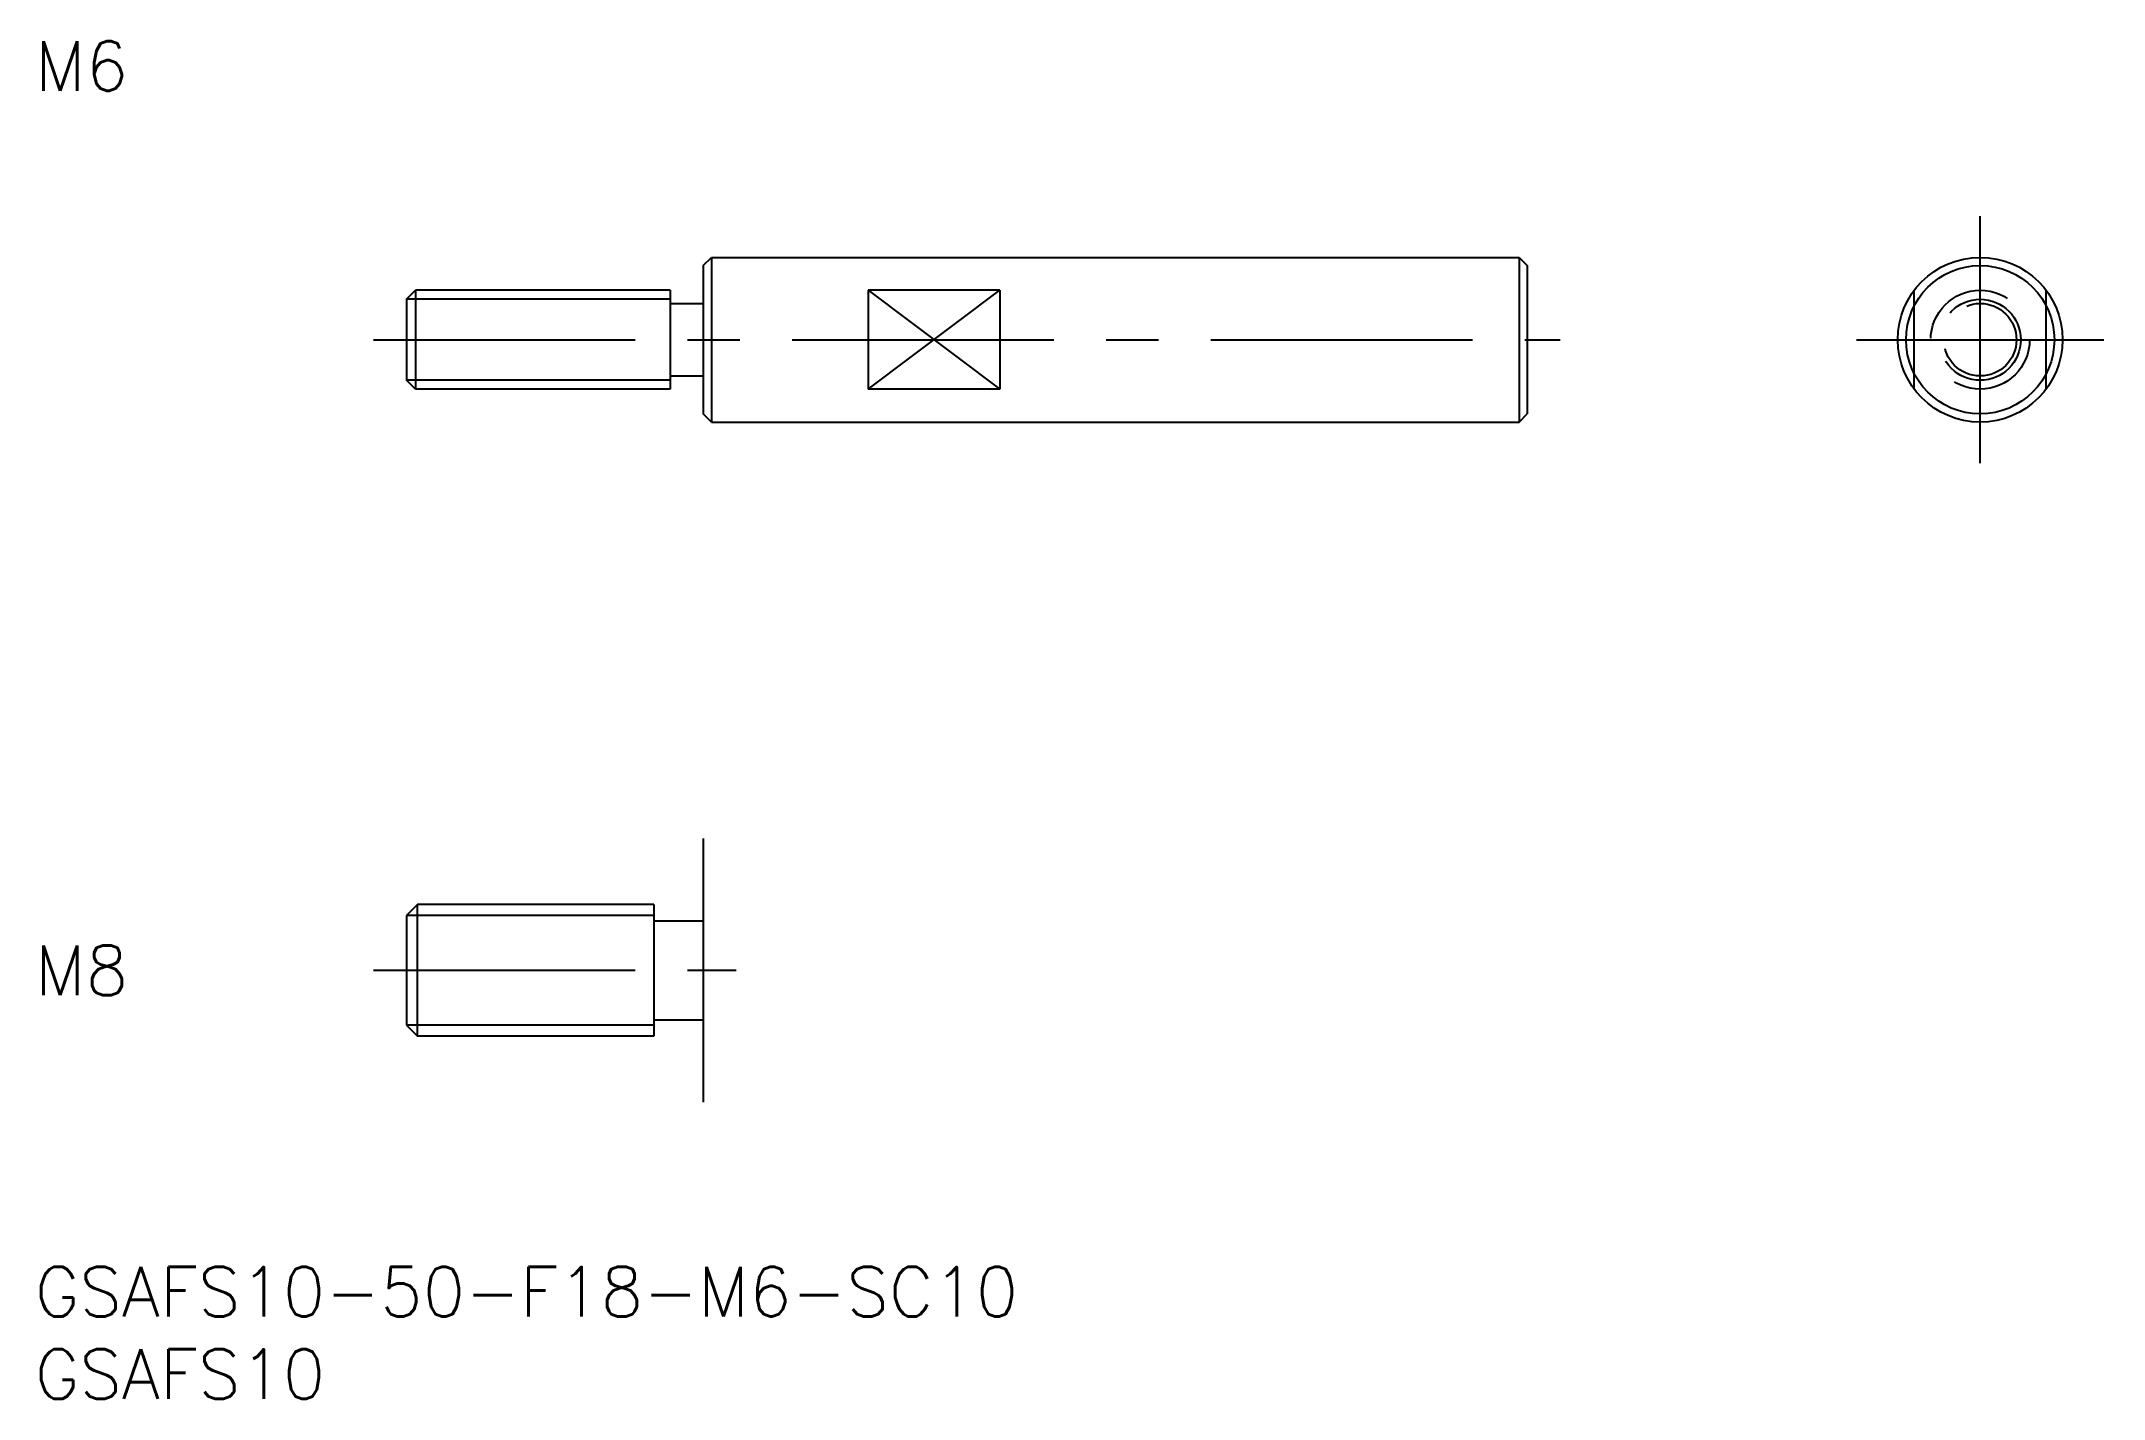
# Model space of a CAD drawing. Extents: x 0 to 126, y -8 to 74.
import ezdxf

# ---------------------------------------------------------------- set-up
doc = ezdxf.new("R2010")
doc.units = 0
doc.header["$LTSCALE"] = 0.5
doc.linetypes.add('CENTER', pattern=[50.8, 31.75, -6.35, 6.35, -6.35])
doc.linetypes.add('DASHED', pattern=[19.05, 12.7, -6.35])
for name, color, linetype in [('MSM_CENTER', 1, 'CENTER'), ('MSM_CONTINUOUS', 7, 'CONTINUOUS'), ('MSM_DASHED', 4, 'DASHED'), ('MSM_NARROW', 5, 'CONTINUOUS'), ('MSM_PART_NUMBER', 7, 'CONTINUOUS')]:
    doc.layers.add(name, color=color, linetype=linetype)
doc.styles.get("Standard").update_dxf_attribs({"font": 'txt.shx', "height": 3, "bigfont": 'bigfont.shx'})

# ---------------------------------------------------------------- blocks, each defined once
blk = doc.blocks.new('*U21')
at = {"layer": 'MSM_PART_NUMBER'}
blk.add_text('GSAFS10-50-F18-M6-SC10', height=3, dxfattribs=at).set_placement((0, -3))
blk = doc.blocks.new('*U22')
at = {"layer": 'MSM_PART_NUMBER'}
blk.add_text('GSAFS10', height=3, dxfattribs=at).set_placement((0, -8))
blk = doc.blocks.new('*U24')
at = {"layer": 'MSM_PART_NUMBER'}
blk.add_text('M8', height=3, dxfattribs=at).set_placement((0, 16.5))
blk = doc.blocks.new('*U25')
at = {"layer": 'MSM_PART_NUMBER'}
blk.add_text('M6', height=3, dxfattribs=at).set_placement((0, 71.38))

msp = doc.modelspace()

# ---------------------------------------------------------------- linework, layer by layer
at = {"layer": 'MSM_CENTER'}
for p, q in [((118.03, 48.77), (118.03, 63.77)), ((20.55, 56.27), (92.55, 56.27)), ((110.53, 56.27), (125.53, 56.27)), ((20.55, 18), (42.55, 18))]:
    msp.add_line(p, q, dxfattribs=at)
at = {"layer": 'MSM_CONTINUOUS'}
for p, q in [((40.55, 60.77), (41.05, 61.27)), ((40.55, 60.77), (40.55, 51.77)), ((41.05, 61.27), (90.05, 61.27)), ((41.05, 61.27), (41.05, 51.27)), ((90.05, 61.27), (90.55, 60.77)), ((90.05, 61.27), (90.05, 51.27)), ((90.55, 60.77), (90.55, 51.77)), ((22.55, 58.73), (23.09, 59.27)), ((23.09, 59.27), (23.09, 53.27)), ((38.55, 59.27), (23.09, 59.27)), ((38.55, 59.27), (38.55, 53.27)), ((50.55, 59.27), (50.55, 53.27)), ((58.55, 59.27), (50.55, 59.27)), ((58.55, 59.27), (58.55, 53.27)), ((22.55, 58.73), (22.55, 53.81)), ((38.55, 58.47), (40.55, 58.47)), ((23.09, 53.27), (22.55, 53.81)), ((38.55, 54.07), (40.55, 54.07)), ((38.55, 53.27), (23.09, 53.27)), ((58.55, 53.27), (50.55, 53.27)), ((41.05, 51.27), (40.55, 51.77)), ((90.05, 51.27), (90.55, 51.77)), ((41.05, 51.27), (90.05, 51.27)), ((40.55, 26), (40.55, 10)), ((23.22, 22), (22.55, 21.32)), ((22.55, 21.32), (22.55, 14.68)), ((23.22, 14), (23.22, 22)), ((37.55, 22), (23.22, 22)), ((37.55, 22), (37.55, 14)), ((37.55, 21), (40.55, 21)), ((22.55, 14.68), (23.22, 14)), ((37.55, 14), (23.22, 14)), ((37.55, 15), (40.55, 15))]:
    msp.add_line(p, q, dxfattribs=at)
for radius in [5, 4.5]:
    msp.add_circle((118.03, 56.27), radius, dxfattribs=at)
at = {"layer": 'MSM_DASHED'}
for p, q in [((114.03, 53.27), (114.03, 59.27)), ((122.03, 53.27), (122.03, 59.27))]:
    msp.add_line(p, q, dxfattribs=at)
for radius in [3, 2.46, 2.2]:
    msp.add_circle((118.03, 56.27), radius, dxfattribs=at)
at = {"layer": 'MSM_NARROW'}
for p, q in [((50.55, 59.27), (58.55, 53.27)), ((50.55, 53.27), (58.55, 59.27)), ((38.55, 58.73), (22.55, 58.73)), ((38.55, 53.81), (22.55, 53.81)), ((37.55, 21.32), (22.55, 21.32)), ((37.55, 14.68), (22.55, 14.68))]:
    msp.add_line(p, q, dxfattribs=at)

# ---------------------------------------------------------------- block references
at = {"layer": 'MSM_CONTINUOUS'}
for name in ['*U25', '*U24', '*U21', '*U22']:
    msp.add_blockref(name, (0, 0), dxfattribs=at)

doc.saveas('drawing.dxf')
